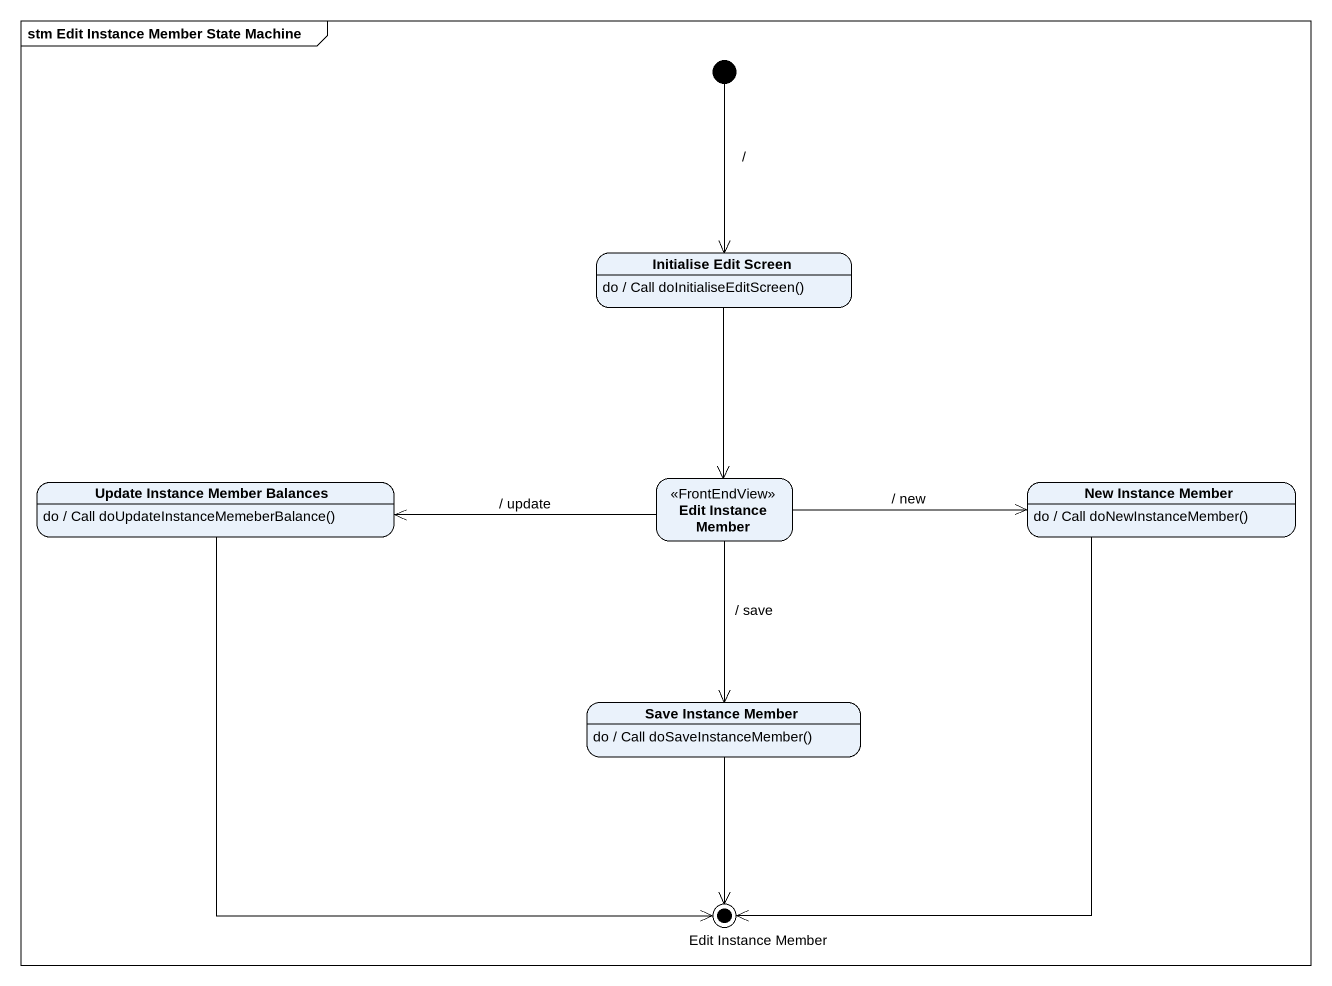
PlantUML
@startuml
mainframe stm Edit Instance Member State Machine
hide empty description
state "Initialise Edit Screen" as Initialise_Edit_Screen
Initialise_Edit_Screen : do / Call doInitialiseEditScreen()
state "Update Instance Member Balances" as Update_Instance_Member
Update_Instance_Member : do / Call doUpdateInstanceMemeberBalance()
state "Edit Instance Member" as Edit_Instance_Member <<FrontEndView>>
state "New Instance Member" as New_Instance_Member
New_Instance_Member : do / Call doNewInstanceMember()
state "Save Instance Member" as Save_Instance_Member
Save_Instance_Member : do / Call doSaveInstanceMember()
state "Edit Instance Member" as Edit_Instance_Member_2 <<end>>
[*] --> Initialise_Edit_Screen : /
Initialise_Edit_Screen --> Edit_Instance_Member
Update_Instance_Member --> Edit_Instance_Member_2
Edit_Instance_Member -left-> Update_Instance_Member : / update
Edit_Instance_Member -right-> New_Instance_Member : / new
Edit_Instance_Member --> Save_Instance_Member : / save
New_Instance_Member --> Edit_Instance_Member_2
Save_Instance_Member --> Edit_Instance_Member_2
@enduml
